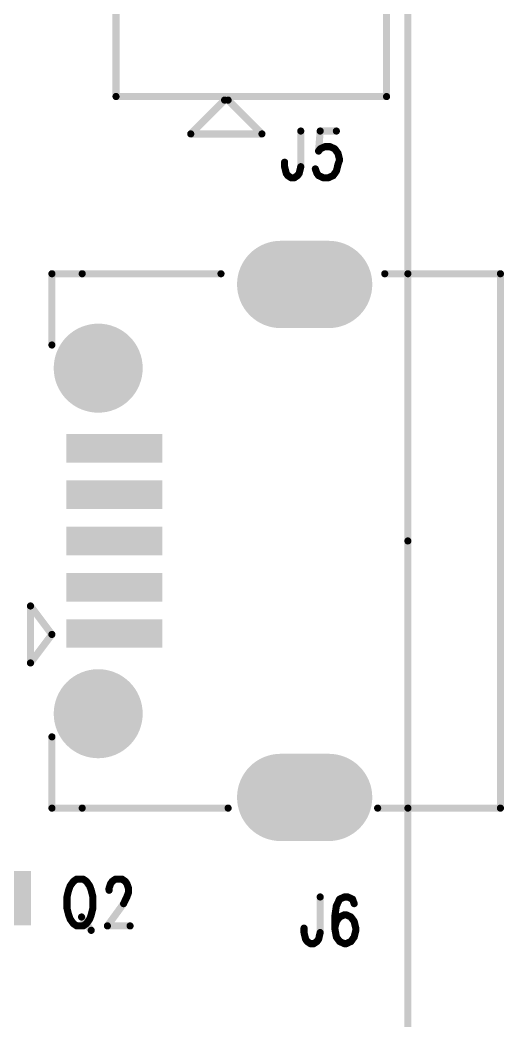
# Model space of a CAD drawing. Extents: x 99.9 to 127.4, y 95.7 to 155.
# Drawn here: x 120.55 to 127.35, y 126.77 to 140.82 of the extents above; entities that cross this region are included whole.
import ezdxf

# ---------------------------------------------------------------- set-up
doc = ezdxf.new("R2010")
doc.units = 0
doc.layers.get('0').update_dxf_attribs({"linetype": 'CONTINUOUS'})
doc.layers.add('MASK-TOP_PHO', color=3, linetype='CONTINUOUS')
doc.layers.add('SILK-TOP_PHO', color=14, linetype='CONTINUOUS')

# ---------------------------------------------------------------- blocks, each defined once
blk = doc.blocks.new('ROUND_1')
at = {"const_width": 0.050038}
blk.add_lwpolyline([(-0.025018, 0, 1), (0.025018, 0, 1)], format="xyb", close=True, dxfattribs=at)
blk = doc.blocks.new('ROUND_184')
at = {"const_width": 0.624966}
blk.add_lwpolyline([(-0.312484, 0, 1), (0.312484, 0, 1)], format="xyb", close=True, dxfattribs=at)
blk = doc.blocks.new('SQUARE_7')
blk.add_solid([(0.381, 0.381), (0.381, -0.381), (-0.381, 0.381), (-0.381, -0.381)])
blk = doc.blocks.new('SQUARE_202')
blk.add_solid([(0.200024, 0.200024), (0.200024, -0.200024), (-0.200024, 0.200024), (-0.200024, -0.200024)])
blk = doc.blocks.new('ROUND_203')
at = {"const_width": 0.61252}
blk.add_lwpolyline([(-0.30626, 0, 1), (0.30626, 0, 1)], format="xyb", close=True, dxfattribs=at)

msp = doc.modelspace()

# ---------------------------------------------------------------- linework, layer by layer
at = {"layer": 'MASK-TOP_PHO'}
for points, const_width in [([(126.000002, 102.00005), (126.000002, 152.999948)], 0.100076), ([(124.887482, 137.112502), (124.212604, 137.112502)], 1.225042), ([(122.350022, 134.812532), (121.400062, 134.812532)], 0.400048), ([(122.350022, 134.162546), (121.400062, 134.162546)], 0.400048), ([(122.350022, 133.51256), (121.400062, 133.51256)], 0.400048), ([(122.350022, 132.862574), (121.400062, 132.862574)], 0.400048), ([(122.350022, 132.212588), (121.400062, 132.212588)], 0.400048), ([(124.887482, 129.912618), (124.212604, 129.912618)], 1.225042), ([(120.072912, 128.500124), (120.326912, 128.500124)], 0.762)]:
    msp.add_lwpolyline(points, dxfattribs=dict(at, const_width=const_width))
at = {"layer": 'SILK-TOP_PHO', "const_width": 0.100076}
for points in [[(126.000002, 102.00005), (126.000002, 152.999948)], [(121.899934, 139.750038), (121.899934, 152.249886)], [(125.700028, 152.249886), (125.700028, 139.750038)], [(125.700028, 139.750038), (121.899934, 139.750038)], [(122.94997, 139.22502), (123.42495, 139.7)], [(123.474988, 139.7), (123.949968, 139.22502)], [(123.949968, 139.22502), (122.94997, 139.22502)], [(124.49556, 139.26566), (124.49556, 138.765534)], [(124.768102, 139.26566), (124.745496, 138.984482)], [(124.995432, 139.26566), (124.768102, 139.26566)], [(124.768102, 139.015724), (124.836428, 139.046966)], [(124.836428, 139.046966), (124.9045, 139.046966)], [(124.9045, 139.046966), (124.972826, 139.015724)], [(124.745496, 138.984482), (124.768102, 139.015724)], [(124.972826, 139.015724), (125.018292, 138.95324)], [(125.018292, 138.95324), (125.040898, 138.85926)], [(124.26823, 138.765534), (124.26823, 138.828018)], [(124.290836, 138.671808), (124.26823, 138.765534)], [(124.49556, 138.765534), (124.4727, 138.671808)], [(125.018292, 138.796776), (124.995432, 138.70305)], [(125.040898, 138.85926), (125.018292, 138.796776)], [(124.313696, 138.640566), (124.290836, 138.671808)], [(124.359162, 138.609324), (124.313696, 138.640566)], [(124.450094, 138.640566), (124.404628, 138.609324)], [(124.4727, 138.671808), (124.450094, 138.640566)], [(124.722636, 138.671808), (124.70003, 138.734292)], [(124.745496, 138.640566), (124.722636, 138.671808)], [(124.813568, 138.609324), (124.745496, 138.640566)], [(124.949966, 138.640566), (124.881894, 138.609324)], [(124.995432, 138.70305), (124.949966, 138.640566)], [(124.404628, 138.609324), (124.359162, 138.609324)], [(124.881894, 138.609324), (124.813568, 138.609324)], [(121.000012, 136.262618), (121.000012, 137.262616)], [(121.000012, 137.262616), (121.424954, 137.262616)], [(121.424954, 137.262616), (123.374912, 137.262616)], [(126.000002, 137.262616), (125.674882, 137.262616)], [(127.299974, 137.262616), (126.000002, 137.262616)], [(126.000002, 137.262616), (126.000002, 133.51256)], [(127.299974, 129.762504), (127.299974, 137.262616)], [(126.000002, 133.51256), (126.000002, 129.762504)], [(120.699022, 131.800092), (120.699022, 132.599938)], [(120.699022, 132.599938), (120.998996, 132.199888)], [(120.998996, 132.199888), (120.699022, 131.800092)], [(121.000012, 130.762502), (121.000012, 129.762504)], [(121.000012, 129.762504), (121.424954, 129.762504)], [(121.424954, 129.762504), (123.474988, 129.762504)], [(125.57506, 129.762504), (126.000002, 129.762504)], [(126.000002, 129.762504), (127.299974, 129.762504)], [(121.256806, 128.671828), (121.2342, 128.609344)], [(121.302272, 128.734312), (121.256806, 128.671828)], [(121.347738, 128.765554), (121.302272, 128.734312)], [(121.43867, 128.765554), (121.347738, 128.765554)], [(121.484136, 128.734312), (121.43867, 128.765554)], [(121.529602, 128.671828), (121.484136, 128.734312)], [(121.552208, 128.609344), (121.529602, 128.671828)], [(121.802398, 128.640586), (121.825004, 128.70307)], [(121.802398, 128.609344), (121.802398, 128.640586)], [(121.825004, 128.70307), (121.84761, 128.734312)], [(121.84761, 128.734312), (121.893076, 128.765554)], [(121.893076, 128.765554), (121.984008, 128.765554)], [(121.984008, 128.765554), (122.029474, 128.734312)], [(122.029474, 128.734312), (122.052334, 128.70307)], [(122.052334, 128.70307), (122.07494, 128.640586)], [(122.07494, 128.640586), (122.07494, 128.578102)], [(121.2342, 128.609344), (121.21134, 128.515618)], [(121.21134, 128.515618), (121.21134, 128.359408)], [(121.575068, 128.515618), (121.552208, 128.609344)], [(121.575068, 128.359408), (121.575068, 128.515618)], [(122.052334, 128.515618), (122.006868, 128.421892)], [(122.07494, 128.578102), (122.052334, 128.515618)], [(124.768102, 128.515618), (124.768102, 128.015746)], [(125.10897, 128.515618), (125.040898, 128.484376)], [(125.154436, 128.515618), (125.10897, 128.515618)], [(125.222762, 128.484376), (125.154436, 128.515618)], [(121.21134, 128.359408), (121.2342, 128.265682)], [(121.552208, 128.265682), (121.575068, 128.359408)], [(122.006868, 128.421892), (121.779538, 128.109472)], [(124.995432, 128.39065), (124.972826, 128.23444)], [(125.040898, 128.484376), (124.995432, 128.39065)], [(125.245368, 128.421892), (125.222762, 128.484376)], [(121.2342, 128.265682), (121.256806, 128.203198)], [(121.41581, 128.23444), (121.552208, 128.046988)], [(121.529602, 128.203198), (121.552208, 128.265682)], [(124.972826, 128.23444), (124.972826, 128.07823)], [(125.040898, 128.23444), (124.995432, 128.171956)], [(125.10897, 128.265682), (125.040898, 128.23444)], [(125.13183, 128.265682), (125.10897, 128.265682)], [(125.199902, 128.23444), (125.13183, 128.265682)], [(125.245368, 128.171956), (125.199902, 128.23444)], [(121.256806, 128.203198), (121.302272, 128.140714)], [(121.302272, 128.140714), (121.347738, 128.109472)], [(121.347738, 128.109472), (121.43867, 128.109472)], [(121.43867, 128.109472), (121.484136, 128.140714)], [(121.484136, 128.140714), (121.529602, 128.203198)], [(121.779538, 128.109472), (122.0978, 128.109472)], [(124.541026, 128.015746), (124.541026, 128.07823)], [(124.995432, 128.171956), (124.972826, 128.07823)], [(124.972826, 128.07823), (124.995432, 127.953008)], [(125.268228, 128.07823), (125.245368, 128.171956)], [(125.268228, 128.046988), (125.268228, 128.07823)], [(124.563632, 127.921766), (124.541026, 128.015746)], [(124.768102, 128.015746), (124.745496, 127.921766)], [(124.995432, 127.953008), (125.040898, 127.890524)], [(125.199902, 127.890524), (125.245368, 127.953008)], [(125.245368, 127.953008), (125.268228, 128.046988)], [(124.586238, 127.890524), (124.563632, 127.921766)], [(124.631704, 127.859282), (124.586238, 127.890524)], [(124.67717, 127.859282), (124.631704, 127.859282)], [(124.722636, 127.890524), (124.67717, 127.859282)], [(124.745496, 127.921766), (124.722636, 127.890524)], [(125.040898, 127.890524), (125.10897, 127.859282)], [(125.10897, 127.859282), (125.13183, 127.859282)], [(125.13183, 127.859282), (125.199902, 127.890524)]]:
    msp.add_lwpolyline(points, dxfattribs=at)

# ---------------------------------------------------------------- block references
at = {"layer": 'MASK-TOP_PHO'}
for name, p in [('ROUND_203', (124.212604, 137.112502)), ('ROUND_203', (124.887482, 137.112502)), ('ROUND_184', (121.649998, 135.937498)), ('SQUARE_202', (121.400062, 134.812532)), ('SQUARE_202', (122.350022, 134.812532)), ('SQUARE_202', (121.400062, 134.162546)), ('SQUARE_202', (122.350022, 134.162546)), ('SQUARE_202', (121.400062, 133.51256)), ('SQUARE_202', (122.350022, 133.51256)), ('SQUARE_202', (121.400062, 132.862574)), ('SQUARE_202', (122.350022, 132.862574)), ('SQUARE_202', (121.400062, 132.212588)), ('SQUARE_202', (122.350022, 132.212588)), ('ROUND_184', (121.649998, 131.087622)), ('ROUND_203', (124.212604, 129.912618)), ('ROUND_203', (124.887482, 129.912618)), ('SQUARE_7', (120.326912, 128.500124))]:
    msp.add_blockref(name, p, dxfattribs=at)
at = {"layer": 'SILK-TOP_PHO'}
for p in [(121.899934, 139.750038), (125.700028, 139.750038), (125.700028, 139.750038), (123.42495, 139.7), (123.474988, 139.7), (122.94997, 139.22502), (123.949968, 139.22502), (124.49556, 139.26566), (124.768102, 139.26566), (124.995432, 139.26566), (124.836428, 139.046966), (124.9045, 139.046966), (124.745496, 138.984482), (124.768102, 139.015724), (124.972826, 139.015724), (125.018292, 138.95324), (124.26823, 138.828018), (124.26823, 138.765534), (124.49556, 138.765534), (125.018292, 138.796776), (125.040898, 138.85926), (124.290836, 138.671808), (124.313696, 138.640566), (124.450094, 138.640566), (124.4727, 138.671808), (124.70003, 138.734292), (124.722636, 138.671808), (124.745496, 138.640566), (124.949966, 138.640566), (124.995432, 138.70305), (124.359162, 138.609324), (124.404628, 138.609324), (124.813568, 138.609324), (124.881894, 138.609324), (121.000012, 137.262616), (121.424954, 137.262616), (123.374912, 137.262616), (125.674882, 137.262616), (126.000002, 137.262616), (126.000002, 137.262616), (127.299974, 137.262616), (121.000012, 136.262618), (126.000002, 133.51256), (120.699022, 132.599938), (120.998996, 132.199888), (120.998996, 132.199888), (120.699022, 131.800092), (121.000012, 130.762502), (121.000012, 129.762504), (121.424954, 129.762504), (123.474988, 129.762504), (125.57506, 129.762504), (126.000002, 129.762504), (126.000002, 129.762504), (127.299974, 129.762504), (121.256806, 128.671828), (121.302272, 128.734312), (121.347738, 128.765554), (121.347738, 128.765554), (121.43867, 128.765554), (121.484136, 128.734312), (121.529602, 128.671828), (121.802398, 128.640586), (121.825004, 128.70307), (121.84761, 128.734312), (121.893076, 128.765554), (121.984008, 128.765554), (122.029474, 128.734312), (122.052334, 128.70307), (122.07494, 128.640586), (121.21134, 128.515618), (121.2342, 128.609344), (121.552208, 128.609344), (121.575068, 128.515618), (121.802398, 128.609344), (122.052334, 128.515618), (122.07494, 128.578102), (124.768102, 128.515618), (125.10897, 128.515618), (125.154436, 128.515618), (121.21134, 128.359408), (121.575068, 128.359408), (122.006868, 128.421892), (124.995432, 128.39065), (125.040898, 128.484376), (125.222762, 128.484376), (125.245368, 128.421892), (121.2342, 128.265682), (121.41581, 128.23444), (121.552208, 128.265682), (124.972826, 128.23444), (125.040898, 128.23444), (125.10897, 128.265682), (125.13183, 128.265682), (125.199902, 128.23444), (121.256806, 128.203198), (121.302272, 128.140714), (121.347738, 128.109472), (121.43867, 128.109472), (121.484136, 128.140714), (121.529602, 128.203198), (121.779538, 128.109472), (122.0978, 128.109472), (124.541026, 128.07823), (124.972826, 128.07823), (124.972826, 128.07823), (124.995432, 128.171956), (125.245368, 128.171956), (125.268228, 128.07823), (121.552208, 128.046988), (124.541026, 128.015746), (124.768102, 128.015746), (124.995432, 127.953008), (125.245368, 127.953008), (125.268228, 128.046988), (124.563632, 127.921766), (124.586238, 127.890524), (124.631704, 127.859282), (124.67717, 127.859282), (124.722636, 127.890524), (124.745496, 127.921766), (125.040898, 127.890524), (125.10897, 127.859282), (125.13183, 127.859282), (125.199902, 127.890524)]:
    msp.add_blockref('ROUND_1', p, dxfattribs=at)

doc.saveas('drawing.dxf')
